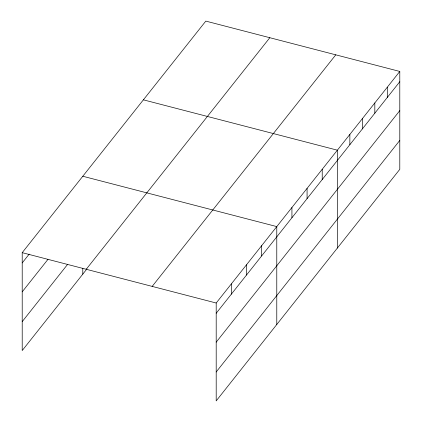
<?xml version="1.0" encoding="UTF-8"?>
<svg xmlns="http://www.w3.org/2000/svg" width="422" height="422" viewBox="0 0 422 422"><rect width="100%" height="100%" fill="white"/><g stroke="black" fill="none" stroke-linecap="round" stroke-linejoin="round"><path stroke-width="0.63" d="M86.89 268.972L22.208 350.555L22.208 252.667L205.804 21.1L399.792 71.445L399.792 169.333L216.196 400.9L216.196 303.012L399.792 71.445M22.208 262.917L29.171 254.139M22.208 291.839L48.002 259.308M22.208 321.633L67.652 264.32M86.225 269.278L269.822 37.716M152.178 286.396L335.775 54.834M216.196 313.261L399.792 81.699M216.196 342.184L399.792 110.617M216.196 371.982L399.792 140.415M143.385 99.835L337.368 150.179L337.368 248.067M82.796 176.248L276.779 226.593L276.779 324.481M22.208 252.667L216.196 303.012M387.306 87.19L387.306 97.445M374.82 102.942L374.82 113.191M362.334 118.688L362.334 128.937M349.854 134.433L349.854 144.683M322.223 169.285L322.223 179.535M307.074 188.386L307.074 198.641M291.929 207.492L291.929 217.741M261.635 245.699L261.635 255.948M246.49 264.805L246.49 275.054M231.34 283.906L231.34 294.16M82.796 268.223L82.796 274.136"/></g></svg>
